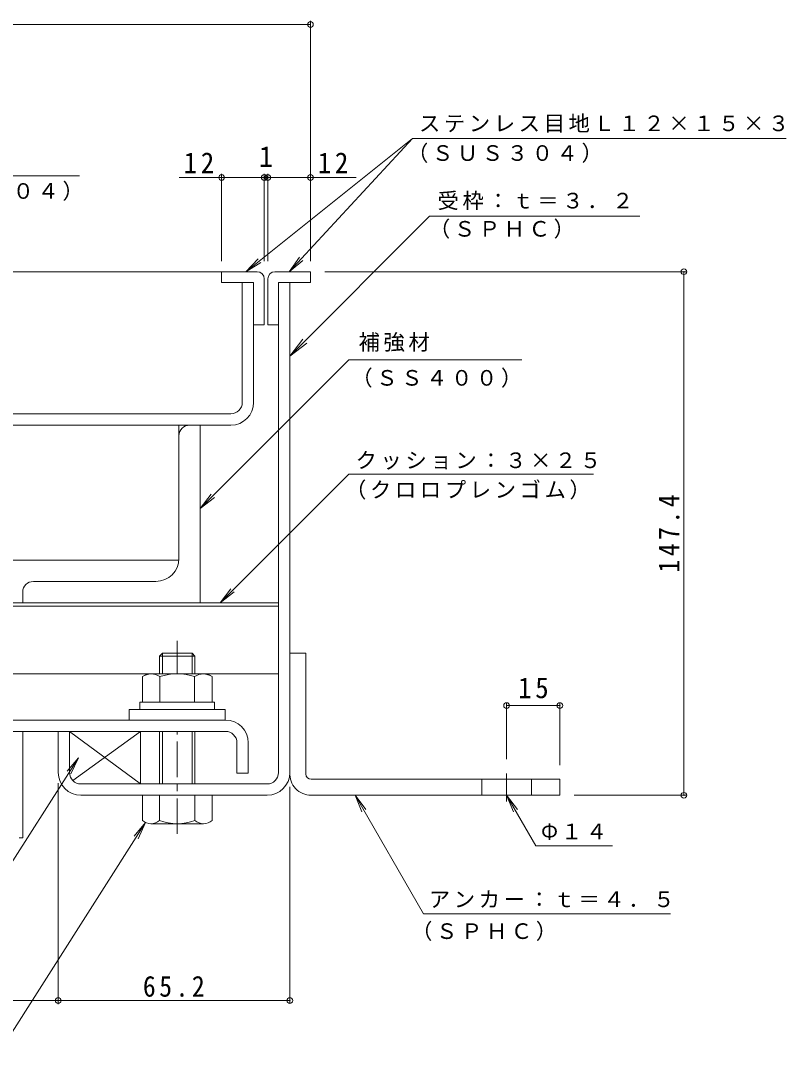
# Model space of a CAD drawing. Units: millimetres on the paper, enlarged 10 times, with parts at other scales. Extents: x -2686 to 2789, y -1962 to 1769.
# Drawn here: x 1712 to 2789, y 267 to 1738 of the extents above; entities that cross this region are included whole.
import ezdxf
from ezdxf.enums import TextEntityAlignment as Align

# ---------------------------------------------------------------- set-up
doc = ezdxf.new("R2010")
doc.units = ezdxf.units.MM
doc.header["$LTSCALE"] = 10
doc.header["$PDMODE"] = 32
doc.header["$PDSIZE"] = 8
doc.linetypes.add('CHAIN1', pattern=[8, 5, -1, 1, -1])
for name, color, linetype, lineweight in [('D-1', 2, 'Continuous', 9), ('D-2', 3, 'Continuous', 9), ('D-3', 4, 'Continuous', 9), ('D-5', 7, 'Continuous', 9), ('D-6', 6, 'Continuous', 9), ('D-7', 5, 'Continuous', 5), ('D-8', 5, 'Continuous', 5), ('D-9', 134, 'Continuous', 5), ('D-A', 3, 'Continuous', 9), ('D-B', 6, 'Continuous', 9), ('D-E', 3, 'Continuous', 9), ('D-F', 7, 'Continuous', 9)]:
    doc.layers.add(name, color=color, linetype=linetype, lineweight=lineweight)
doc.styles.add('ＭＳ ゴシック', font='')
doc.styles.get('ＭＳ ゴシック').set_extended_font_data('MS Gothic')

msp = doc.modelspace()

# ---------------------------------------------------------------- linework, layer by layer
at = {"layer": 'D-1'}
for p, q in [((2074.84, 680.24), (2074.84, 1370.24)), ((2090.84, 1370.24), (2074.84, 1370.24)), ((2090.84, 680.24), (2090.84, 1370.24)), ((1780.84, 680.24), (1780.84, 738.24)), ((2058.84, 664.24), (1796.84, 664.24)), ((1796.84, 648.24), (1907.34, 648.24)), ((2058.84, 648.24), (1957.34, 648.24))]:
    msp.add_line(p, q, dxfattribs=at)
msp.add_lwpolyline([(1764.84, 680.24), (1764.84, 738.24), (1780.84, 738.24)], dxfattribs=at)
for centre, radius, start, end in [((1796.84, 680.24), 32, 180, 270), ((1796.84, 680.24), 16, 180, 270), ((2058.84, 680.24), 16, 270, 0), ((2058.84, 680.24), 32, 270, 0)]:
    msp.add_arc(centre, radius, start, end, dxfattribs=at)
at = {"layer": 'D-2'}
for p, q in [((2023.84, 1201.24), (2023.84, 1370.24)), ((2039.84, 1370.24), (2023.84, 1370.24)), ((2039.84, 1201.24), (2039.84, 1370.24)), ((2007.84, 1185.24), (177.22, 1185.24)), ((177.22, 1169.24), (2007.84, 1169.24))]:
    msp.add_line(p, q, dxfattribs=at)
for radius in [32, 16]:
    msp.add_arc((2007.84, 1201.24), radius, 270, 0, dxfattribs=at)
at = {"layer": 'D-3'}
for p, q in [((1994.84, 1385.24), (177.22, 1385.24)), ((1994.84, 1385.24), (1994.84, 1370.24)), ((2044.84, 1385.24), (1994.84, 1385.24)), ((2069.84, 1385.24), (2119.84, 1385.24)), ((2119.84, 1385.24), (2119.84, 1370.24)), ((1994.84, 1370.24), (2039.84, 1370.24)), ((2039.84, 1370.24), (2039.84, 1310.24)), ((2054.84, 1375.24), (2054.84, 1310.24)), ((2059.84, 1375.24), (2059.84, 1310.24)), ((2119.84, 1370.24), (2074.84, 1370.24)), ((2074.84, 1310.24), (2074.84, 1370.24)), ((2039.84, 1310.24), (2054.84, 1310.24)), ((2074.84, 1310.24), (2059.84, 1310.24))]:
    msp.add_line(p, q, dxfattribs=at)
for centre, start, end in [((2044.84, 1375.24), 0, 90), ((2069.84, 1375.24), 90, 180)]:
    msp.add_arc(centre, 10, start, end, dxfattribs=at)
at = {"layer": 'D-5'}
for p, q in [((2263.38, 1572.64), (2028.74, 1385.24)), ((2263.38, 1572.64), (2089.87, 1385.24)), ((2263.38, 1572.64), (2789.23, 1572.64)), ((1794.75, 1519.99), (1521.5, 1519.99)), ((2287.23, 1463.28), (2090.84, 1266.21)), ((2287.23, 1463.28), (2583.57, 1463.28)), ((2028.75, 1385.24), (2046.08, 1403.26)), ((2028.75, 1385.24), (2050.15, 1398.16)), ((2089.87, 1385.24), (2104.31, 1405.64)), ((2089.87, 1385.24), (2109.1, 1401.21)), ((2090.84, 1266.21), (2109.06, 1290.04)), ((2090.84, 1266.21), (2114.6, 1284.51)), ((2417.33, 1260.99), (2173.78, 1260.99)), ((2173.78, 1100.23), (1992.79, 919.24)), ((2173.78, 1100.23), (2518.32, 1100.23)), ((1964.84, 1052.05), (1984.67, 1067.27)), ((1992.79, 919.24), (2008.01, 939.08)), ((1992.79, 919.24), (2012.62, 934.46)), ((1641.6, 463.12), (1793.32, 701.22)), ((1793.32, 701.22), (1777.25, 682.07)), ((1793.32, 701.22), (1782.76, 678.56)), ((2182.75, 648.24), (2192.32, 625.14)), ((2182.75, 648.24), (2197.97, 628.4)), ((2182.75, 648.24), (2279.16, 481.25)), ((2395.84, 648.24), (2405.4, 625.14)), ((2395.84, 648.24), (2411.06, 628.4)), ((2395.84, 648.24), (2436.95, 577.03)), ((1669.38, 267.11), (1887.79, 609.86)), ((1887.79, 609.86), (1871.72, 590.71)), ((1887.79, 609.86), (1877.22, 587.21)), ((2436.95, 577.03), (2545, 577.03)), ((2279.16, 481.25), (2626.6, 481.25))]:
    msp.add_line(p, q, dxfattribs=at)
msp.add_lwpolyline([(2173.78, 1260.99), (1964.84, 1052.05), (1980.06, 1071.89)], dxfattribs=at)
at = {"layer": 'D-6'}
for p, q in [((2074.84, 1279.23), (2074.84, 1264.23)), ((177.22, 919.24), (2074.84, 919.24)), ((177.22, 914.24), (2074.84, 914.24)), ((1319.72, 819.24), (1889.84, 819.24)), ((1974.84, 819.24), (2074.84, 819.24)), ((1780.84, 738.24), (1780.84, 680.24)), ((1785.35, 669.09), (1880.84, 738.24))]:
    msp.add_line(p, q, dxfattribs=at)
msp.add_lwpolyline([(1796.84, 664.24), (1880.84, 664.24), (1880.84, 738.24), (1780.84, 738.24), (1880.84, 664.24)], dxfattribs=at)
at = {"layer": 'D-7', "linetype": 'CHAIN1'}
for p, q in [((1932.34, 819.24), (1932.34, 865.9)), ((1932.34, 593.85), (1932.34, 738.24))]:
    msp.add_line(p, q, dxfattribs=at)
at = {"layer": 'D-7'}
for p, q in [((1911.4, 848.24), (1907.34, 844.18)), ((1957.34, 844.18), (1907.34, 844.18)), ((1907.34, 819.24), (1907.34, 844.18)), ((1953.28, 848.24), (1911.4, 848.24)), ((1911.4, 819.24), (1911.4, 848.24)), ((1953.28, 848.24), (1957.34, 844.18)), ((1953.28, 819.24), (1953.28, 848.24)), ((1957.34, 844.18), (1957.34, 820.74)), ((1957.34, 844.18), (1957.34, 819.24)), ((1907.34, 738.24), (1907.34, 664.24)), ((1911.4, 664.24), (1911.4, 738.24)), ((1953.28, 664.24), (1953.28, 738.24)), ((1957.34, 738.24), (1957.34, 664.24)), ((1981.34, 648.24), (1883.34, 648.24)), ((1883.34, 612.71), (1883.34, 648.24)), ((1907.34, 648.24), (1907.34, 612.71)), ((1957.34, 648.24), (1957.34, 612.71)), ((1981.34, 612.71), (1981.34, 648.24)), ((1969.34, 608.24), (1895.34, 608.24))]:
    msp.add_line(p, q, dxfattribs=at)
at = {"layer": 'D-7', "color": 2, "lineweight": 9}
for p, q in [((1883.26, 815.44), (1889.84, 819.24)), ((1883.26, 815.44), (1883.26, 779.24)), ((1974.84, 819.24), (1889.84, 819.24)), ((1907.8, 815.44), (1907.8, 779.24)), ((1956.87, 815.44), (1956.87, 779.24))]:
    msp.add_line(p, q, dxfattribs=at)
at = {"layer": 'D-7', "color": 134}
for p, q in [((1864.84, 769.24), (1864.84, 754.24)), ((1864.84, 769.24), (1999.84, 769.24)), ((1999.84, 769.24), (1999.84, 754.24)), ((1864.84, 754.24), (1999.84, 754.24))]:
    msp.add_line(p, q, dxfattribs=at)
at = {"layer": 'D-7', "color": 6, "lineweight": 9}
for p, q in [((1879.84, 779.24), (1879.84, 769.24)), ((1879.84, 769.24), (1984.84, 769.24))]:
    msp.add_line(p, q, dxfattribs=at)
at = {"layer": 'D-7', "color": 2, "lineweight": 9}
msp.add_lwpolyline([(1974.84, 819.24), (1981.41, 815.44), (1981.41, 779.24), (1883.26, 779.24)], dxfattribs=at)
at = {"layer": 'D-7', "color": 6, "lineweight": 9}
msp.add_lwpolyline([(1879.84, 779.24), (1984.84, 779.24), (1984.84, 769.24)], dxfattribs=at)
at = {"layer": 'D-7', "color": 2, "lineweight": 9}
for centre, radius, start, end in [((1897.74, 790.36), 28.97, 94.38438, 120), ((1894.76, 795.04), 24.21, 57.42749, 88.18784), ((1932.34, 738.03), 81.2, 72.41188, 107.5881), ((1969.91, 795.04), 24.21, 91.81215, 122.57249), ((1966.93, 790.36), 28.97, 59.99998, 85.6156)]:
    msp.add_arc(centre, radius, start, end, dxfattribs=at)
at = {"layer": 'D-7'}
for centre, radius, start, end in [((1895.34, 626.57), 18.33, 229.1022, 310.89809), ((1932.34, 680.32), 72.08, 249.70546, 290.29454), ((1969.34, 626.57), 18.33, 229.10191, 310.8978)]:
    msp.add_arc(centre, radius, start, end, dxfattribs=at)
at = {"layer": 'D-8'}
for p, q in [((1964.84, 1169.24), (177.22, 1169.24)), ((1964.84, 919.24), (1964.84, 1169.24)), ((177.22, 919.24), (1964.84, 919.24))]:
    msp.add_line(p, q, dxfattribs=at)
at = {"layer": 'D-9'}
for p, q in [((1964.83, 919.24), (1964.83, 1169.24)), ((1934.83, 1154.24), (1934.83, 981.74)), ((1902.33, 949.24), (1729.83, 949.24)), ((1714.83, 934.24), (1714.83, 919.24)), ((1714.83, 919.24), (1964.83, 919.24))]:
    msp.add_line(p, q, dxfattribs=at)
for centre, radius, start, end in [((1949.83, 1154.24), 15, 90, 180), ((1902.33, 981.74), 32.5, 270, 0), ((1729.83, 934.24), 15, 90, 180)]:
    msp.add_arc(centre, radius, start, end, dxfattribs=at)
at = {"layer": 'D-A'}
for p, q in [((2000.34, 754.24), (177.22, 754.24)), ((177.22, 738.24), (2000.34, 738.24)), ((2016.34, 722.24), (2016.34, 679.24)), ((2032.34, 722.24), (2032.34, 679.24)), ((2016.34, 679.24), (2032.34, 679.24))]:
    msp.add_line(p, q, dxfattribs=at)
for radius in [32, 16]:
    msp.add_arc((2000.34, 722.24), radius, 0, 90, dxfattribs=at)
at = {"layer": 'D-B', "color": 4}
for p, q in [((1934.83, 1169.24), (1239, 1169.24)), ((1934.83, 979.24), (1934.83, 1169.24)), ((1239, 979.24), (1934.83, 979.24))]:
    msp.add_line(p, q, dxfattribs=at)
at = {"layer": 'D-B'}
for p, q in [((1564.84, 738.24), (1714.84, 738.24)), ((1714.84, 738.24), (1714.84, 588.24)), ((1709.84, 588.24), (1714.84, 588.24))]:
    msp.add_line(p, q, dxfattribs=at)
at = {"layer": 'D-E'}
for p, q in [((2090.84, 848.24), (2090.84, 680.24)), ((2090.84, 848.24), (2113.34, 848.24)), ((2113.34, 678.24), (2113.34, 848.24)), ((2120.84, 670.74), (2470.84, 670.74)), ((2360.84, 648.24), (2360.84, 670.74)), ((2430.84, 648.24), (2430.84, 670.74)), ((2470.84, 670.74), (2470.84, 648.24)), ((2470.84, 648.24), (2120.84, 648.24))]:
    msp.add_line(p, q, dxfattribs=at)
at = {"layer": 'D-E', "linetype": 'CHAIN1'}
msp.add_line((2395.84, 639.5), (2395.84, 678.95), dxfattribs=at)
at = {"layer": 'D-E'}
for radius, start in [(30, 176.17647), (7.5, 180.00027)]:
    msp.add_arc((2120.84, 678.24), radius, start, 270, dxfattribs=at)
at = {"layer": 'D-F'}
for p, q in [((2119.84, 1400.24), (2119.84, 1738.22)), ((2119.84, 1733.22), (177.22, 1733.22)), ((1935.27, 1517.86), (2054.84, 1517.86)), ((1994.84, 1400.24), (1994.84, 1522.86)), ((2054.84, 1400.24), (2054.84, 1522.86)), ((2054.84, 1517.86), (2059.84, 1517.86)), ((2059.84, 1400.24), (2059.84, 1522.86)), ((2059.84, 1517.86), (2184.19, 1517.86)), ((2648.46, 1385.24), (2139.84, 1385.24)), ((2645.46, 648.24), (2645.46, 1385.24)), ((2395.84, 777.49), (2395.84, 698.95)), ((2395.84, 774.49), (2470.84, 774.49)), ((2470.84, 777.49), (2470.84, 690.74)), ((1764.83, 665.24), (1764.83, 354.34)), ((2090.84, 356.34), (2090.84, 660.24)), ((2648.46, 648.24), (2490.84, 648.24)), ((1764.83, 359.34), (177.22, 359.34)), ((1764.83, 359.34), (2090.84, 359.34))]:
    msp.add_line(p, q, dxfattribs=at)
for p in [(2119.84, 1733.22), (1994.84, 1517.86), (2054.84, 1517.86), (2059.84, 1517.86), (2119.84, 1517.86), (2645.46, 1385.24), (2395.84, 774.49), (2470.84, 774.49), (2645.46, 648.24), (1764.83, 359.34), (2090.84, 359.34)]:
    msp.add_point(p, dxfattribs=at)

# ---------------------------------------------------------------- texts
at = {"layer": 'D-5', "char_height": 21.99, "attachment_point": 7, "style": 'ＭＳ ゴシック'}
for s, insert in [('\\T1.17;ステンレス目地Ｌ１２×１５×３', (2272.58, 1580.81)), ('\\T1.17;（ＳＵＳ３０４）', (2255.74, 1538.37)), ('\\T1.17;（ＳＵＳ３０４）', (1525.18, 1484.93)), ('\\T1.17;受枠：ｔ＝３．２', (2298.73, 1471.84)), ('\\T1.17;（ＳＰＨＣ）', (2286.57, 1431.69)), ('\\T1.17;補強材', (2187.53, 1272.47)), ('\\T1.17;（ＳＳ４００）', (2177.33, 1221.95)), ('\\T1.17;クッション：３×２５', (2183.33, 1106.56)), ('\\T1.17;（クロロプレンゴム）', (2168.51, 1064.46)), ('\\T1.17;Φ１４', (2444.25, 585.55)), ('\\T1.17;アンカー：ｔ＝４．５', (2286.47, 489.77)), ('\\T1.17;（ＳＰＨＣ）', (2261.48, 443.17))]:
    msp.add_mtext(s, dxfattribs=dict(at, insert=insert))
at = {"layer": 'D-F', "color": 2, "style": 'ＭＳ ゴシック'}
msp.add_text('1', height=29.33, dxfattribs=at).set_placement((2047.34, 1523.86), align=Align.BOTTOM_LEFT)
at = {"layer": 'D-F', "color": 2, "char_height": 29.33, "attachment_point": 7, "style": 'ＭＳ ゴシック'}
for s, insert in [('\\T1.27;\\W0.95;12', (1941.37, 1523.86)), ('\\T1.27;\\W0.95;12', (2130.11, 1523.86)), ('\\T1.27;\\W0.95;15', (2412.09, 784.49)), ('\\T1.28;\\W0.9;65.2', (1884.08, 364.34))]:
    msp.add_mtext(s, dxfattribs=dict(at, insert=insert))
at = {"layer": 'D-F', "color": 2, "insert": (2639.46, 961.74), "char_height": 29.33, "attachment_point": 7, "rotation": 90, "style": 'ＭＳ ゴシック'}
msp.add_mtext('\\T1.28;\\W0.9;147.4', dxfattribs=at)

doc.saveas('drawing.dxf')
